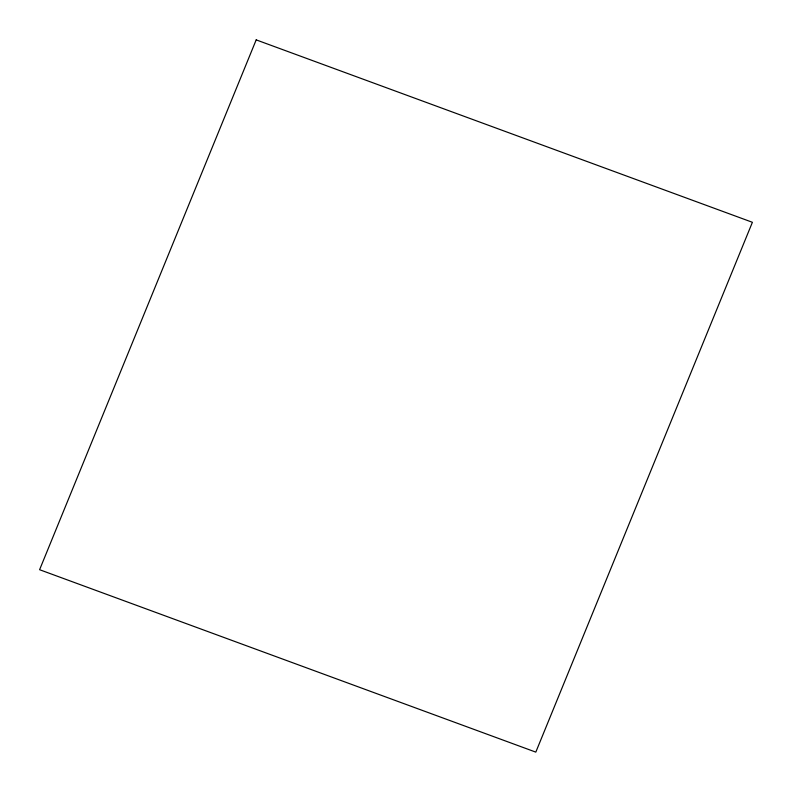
<?xml version="1.0" encoding="UTF-8"?>
<svg xmlns="http://www.w3.org/2000/svg" width="792" height="792" viewBox="0 0 792 792"><rect width="100%" height="100%" fill="white"/><g stroke="black" fill="none" stroke-linecap="round" stroke-linejoin="round"><path stroke-width="1.19" d="M256.192 39.877L39.6 569.705L535.808 752.123L752.4 222.295L256.192 39.877"/></g></svg>
